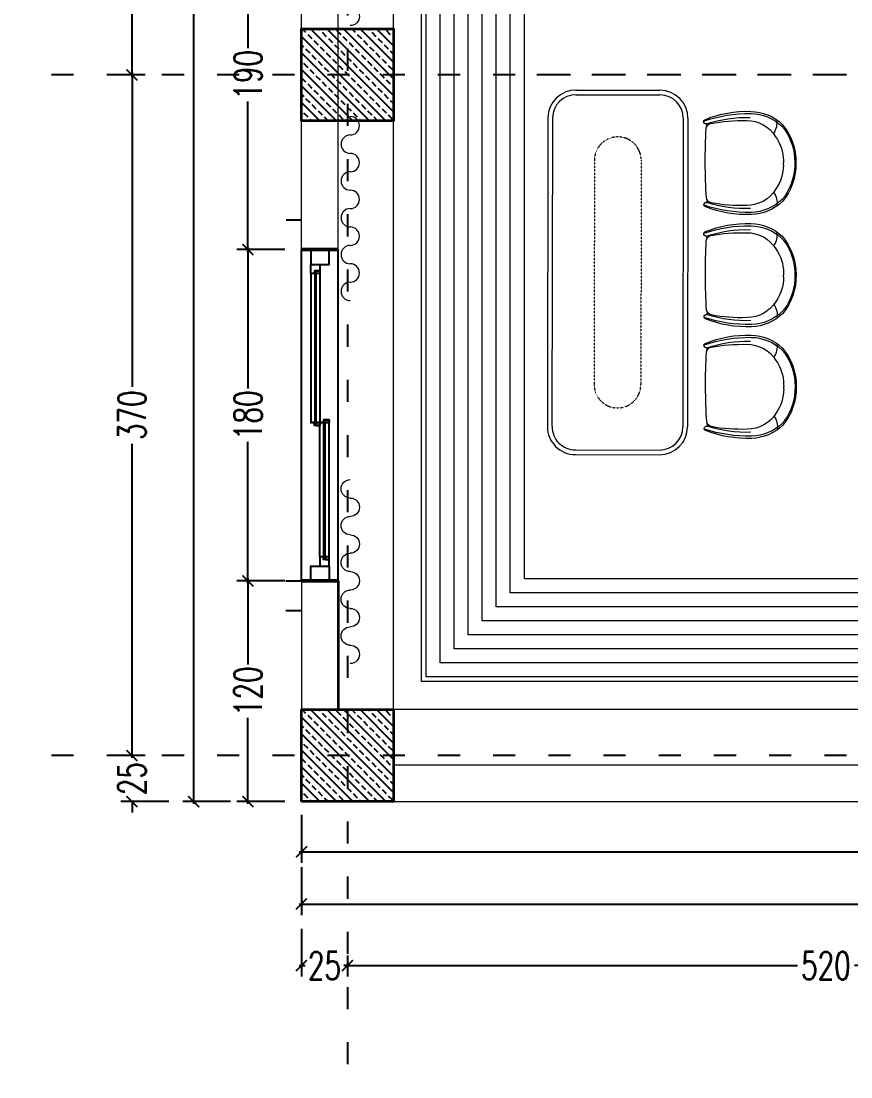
# Model space of a CAD drawing. Header units: centimetres. Extents: x -3207095 to 15275363, y -32656 to 4798027.
# Drawn here: x 681754 to 682205, y 4436667 to 4437241 of the extents above; entities that cross this region are included whole.
import ezdxf

# ---------------------------------------------------------------- set-up
doc = ezdxf.new("R2010")
doc.units = ezdxf.units.CM
for name, pattern in [('ACAD_ISO03W100', [30, 12, -18]), ('DUZ', [500, 500]), ('TRAZOS1', [0.15, 0.1, -0.05])]:
    doc.linetypes.add(name, pattern=pattern)
doc.layers.get('0').update_dxf_attribs({"color": 1, "linetype": 'DUZ'})
for name, color, linetype in [('AGAC', 116, 'Continuous'), ('DIM', 1, 'DUZ'), ('KOLTAR_F', 145, 'Continuous'), ('PEN', 161, 'Continuous'), ('söve', 26, 'DUZ')]:
    doc.layers.add(name, color=color, linetype=linetype)
for name, color, linetype, lineweight in [('cam', 143, 'Continuous', 20), ('DUV', 220, 'Continuous', 50), ('DUVAR', 7, 'Continuous', 35), ('FE_PERDE', 205, 'Continuous', 15), ('Fix & Furniture', 144, 'Continuous', 13), ('Fix. Furniture', 144, 'Continuous', 9), ('gor25', 142, 'Continuous', 25), ('iç duvar', 7, 'Continuous', 50), ('KOLON_F', 3, 'Continuous', 35)]:
    doc.layers.add(name, color=color, linetype=linetype, lineweight=lineweight)
doc.styles.add('DIM', font='ROMANSTW.SHX', dxfattribs={"width": 0.7})
doc.dimstyles.new('1_100', dxfattribs={"dimtxt": 15, "dimasz": 6, "dimexe": 6, "dimexo": 0, "dimgap": 2, "dimtad": 0, "dimdec": 1, "dimzin": 11, "dimdsep": 46, "dimtxsty": 'DIM', "dimblk": 'ARCHTICK', "dimcen": 3, "dimdle": 1.25, "dimclrt": 2, "dimadec": 0, "dimazin": 0, "dimtfac": 1.25, "dimtdec": 1, "dimtix": 1, "dimtofl": 0, "dimtmove": 1, "dimatfit": 3, "dimldrblk": 'ARCHTICK', "dimfxl": 20, "dimfxlon": 1, "dimtolj": 1, "dimtzin": 0, "dimarcsym": 0})

# ---------------------------------------------------------------- blocks, each defined once
blk = doc.blocks.new('GEN_BLOCK00601')
at = {"linetype": 'Continuous', "ltscale": 50}
for centre, start, end in [((50, 50), 0, 180), ((250, 50), 0, 180), ((450, 50), 0, 180), ((650, 50), 0, 180), ((850, 50), 0, 180), ((150, 50), 180, 0), ((350, 50), 180, 0), ((550, 50), 180, 0), ((750, 50), 180, 0), ((950, 50), 180, 0)]:
    blk.add_arc(centre, 50, start, end, dxfattribs=at)
for tag in ['Sfb', 'FLOOR']:
    blk.add_attdef(tag, (0, 0), '', height=1)
blk = doc.blocks.new('_ArchTick')
at = {"color": 0, "linetype": 'ByBlock', "const_width": 0.15}
blk.add_lwpolyline([(-0.5, -0.5), (0.5, 0.5)], dxfattribs=at)
blk = doc.blocks.new('*D5603')
at = {"layer": 'Defpoints', "color": 0, "linetype": 'Continuous', "lineweight": 5, "transparency": 16777216}
for p in [(681877.68, 4437306.93), (681906.79, 4437306.93), (681906.79, 4437116.93)]:
    blk.add_point(p, dxfattribs=at)
at = {"layer": 'DIM', "color": 0, "linetype": 'Continuous', "lineweight": -2, "transparency": 16777216}
for p, q in [((681897.68, 4437306.93), (681871.68, 4437306.93)), ((681877.68, 4437308.18), (681877.68, 4437226.43)), ((681877.68, 4437115.68), (681877.68, 4437197.43)), ((681897.68, 4437116.93), (681871.68, 4437116.93))]:
    blk.add_line(p, q, dxfattribs=at)
at = {"layer": 'DIM', "color": 0, "linetype": 'Continuous', "lineweight": -2, "transparency": 16777216, "xscale": 6, "yscale": 6, "zscale": 6}
for p, rotation in [((681877.68, 4437306.93), 90), ((681877.68, 4437116.93), 270)]:
    blk.add_blockref('_ArchTick', p, dxfattribs=dict(at, rotation=rotation))
at = {"layer": 'DIM', "color": 2, "linetype": 'Continuous', "lineweight": 5, "transparency": 16777216, "insert": (681877.68, 4437211.93), "char_height": 15, "attachment_point": 5, "rotation": 90, "style": 'DIM'}
blk.add_mtext('\\A1;190', dxfattribs=at)
blk = doc.blocks.new('*D5604')
at = {"layer": 'Defpoints', "color": 0, "linetype": 'Continuous', "lineweight": 5, "transparency": 16777216}
for p in [(681877.68, 4437116.93), (681906.79, 4437116.93), (681906.79, 4436936.93)]:
    blk.add_point(p, dxfattribs=at)
at = {"layer": 'DIM', "color": 0, "linetype": 'Continuous', "lineweight": -2, "transparency": 16777216}
for p, q in [((681897.68, 4437116.93), (681871.68, 4437116.93)), ((681877.68, 4437118.18), (681877.68, 4437041.43)), ((681877.68, 4436935.68), (681877.68, 4437012.43)), ((681897.68, 4436936.93), (681871.68, 4436936.93))]:
    blk.add_line(p, q, dxfattribs=at)
at = {"layer": 'DIM', "color": 0, "linetype": 'Continuous', "lineweight": -2, "transparency": 16777216, "xscale": 6, "yscale": 6, "zscale": 6}
for p, rotation in [((681877.68, 4437116.93), 90), ((681877.68, 4436936.93), 270)]:
    blk.add_blockref('_ArchTick', p, dxfattribs=dict(at, rotation=rotation))
at = {"layer": 'DIM', "color": 2, "linetype": 'Continuous', "lineweight": 5, "transparency": 16777216, "insert": (681877.68, 4437026.93), "char_height": 15, "attachment_point": 5, "rotation": 90, "style": 'DIM'}
blk.add_mtext('\\A1;180', dxfattribs=at)
blk = doc.blocks.new('*D5605')
at = {"layer": 'Defpoints', "color": 0, "linetype": 'Continuous', "lineweight": 5, "transparency": 16777216}
for p in [(681906.79, 4436936.93), (681877.68, 4436816.93), (681906.79, 4436816.93)]:
    blk.add_point(p, dxfattribs=at)
at = {"layer": 'DIM', "color": 0, "linetype": 'Continuous', "lineweight": -2, "transparency": 16777216}
for p, q in [((681877.68, 4436938.18), (681877.68, 4436891.43)), ((681897.68, 4436936.93), (681871.68, 4436936.93)), ((681877.68, 4436815.68), (681877.68, 4436862.43)), ((681897.68, 4436816.93), (681871.68, 4436816.93))]:
    blk.add_line(p, q, dxfattribs=at)
at = {"layer": 'DIM', "color": 0, "linetype": 'Continuous', "lineweight": -2, "transparency": 16777216, "xscale": 6, "yscale": 6, "zscale": 6}
for p, rotation in [((681877.68, 4436936.93), 90), ((681877.68, 4436816.93), 270)]:
    blk.add_blockref('_ArchTick', p, dxfattribs=dict(at, rotation=rotation))
at = {"layer": 'DIM', "color": 2, "linetype": 'Continuous', "lineweight": 5, "transparency": 16777216, "insert": (681877.68, 4436876.93), "char_height": 15, "attachment_point": 5, "rotation": 90, "style": 'DIM'}
blk.add_mtext('\\A1;120', dxfattribs=at)
blk = doc.blocks.new('*D4526')
at = {"layer": 'Defpoints', "color": 0, "linetype": 'Continuous', "lineweight": 5, "transparency": 16777216}
for p in [(681906.79, 4436816.93), (682766.79, 4436816.93), (682766.79, 4436789.69)]:
    blk.add_point(p, dxfattribs=at)
at = {"layer": 'DIM', "color": 0, "linetype": 'Continuous', "lineweight": -2, "transparency": 16777216}
for p, q in [((681906.79, 4436809.69), (681906.79, 4436783.69)), ((682766.79, 4436809.69), (682766.79, 4436783.69)), ((681905.54, 4436789.69), (682321.29, 4436789.69)), ((682768.04, 4436789.69), (682352.29, 4436789.69))]:
    blk.add_line(p, q, dxfattribs=at)
at = {"layer": 'DIM', "color": 0, "linetype": 'Continuous', "lineweight": -2, "transparency": 16777216, "xscale": 6, "yscale": 6, "zscale": 6, "rotation": 180}
blk.add_blockref('_ArchTick', (681906.79, 4436789.69), dxfattribs=at)
at = {"layer": 'DIM', "color": 0, "linetype": 'Continuous', "lineweight": -2, "transparency": 16777216, "xscale": 6, "yscale": 6, "zscale": 6}
blk.add_blockref('_ArchTick', (682766.79, 4436789.69), dxfattribs=at)
at = {"layer": 'DIM', "color": 2, "linetype": 'Continuous', "lineweight": 5, "transparency": 16777216, "insert": (682336.79, 4436789.69), "char_height": 15, "attachment_point": 5, "style": 'DIM'}
blk.add_mtext('\\A1;860', dxfattribs=at)
blk = doc.blocks.new('*D4545')
at = {"layer": 'Defpoints', "color": 0, "linetype": 'Continuous', "lineweight": 5, "transparency": 16777216}
for p in [(681821.87, 4437951.93), (681814.69, 4437211.93), (681821.87, 4437211.93)]:
    blk.add_point(p, dxfattribs=at)
at = {"layer": 'DIM', "color": 0, "linetype": 'Continuous', "lineweight": -2, "transparency": 16777216}
for p, q in [((681814.69, 4437953.18), (681814.69, 4437597.43)), ((681821.87, 4437951.93), (681808.69, 4437951.93)), ((681814.69, 4437210.68), (681814.69, 4437566.43)), ((681821.87, 4437211.93), (681808.69, 4437211.93))]:
    blk.add_line(p, q, dxfattribs=at)
at = {"layer": 'DIM', "color": 0, "linetype": 'Continuous', "lineweight": -2, "transparency": 16777216, "xscale": 6, "yscale": 6, "zscale": 6}
for p, rotation in [((681814.69, 4437951.93), 90), ((681814.69, 4437211.93), 270)]:
    blk.add_blockref('_ArchTick', p, dxfattribs=dict(at, rotation=rotation))
at = {"layer": 'DIM', "color": 2, "linetype": 'Continuous', "lineweight": 5, "transparency": 16777216, "insert": (681814.69, 4437581.93), "char_height": 15, "attachment_point": 5, "rotation": 90, "style": 'DIM'}
blk.add_mtext('\\A1;740', dxfattribs=at)
blk = doc.blocks.new('*D4546')
at = {"layer": 'Defpoints', "color": 0, "linetype": 'Continuous', "lineweight": 5, "transparency": 16777216}
for p in [(681821.87, 4437211.93), (681814.69, 4436841.93), (681821.87, 4436841.93)]:
    blk.add_point(p, dxfattribs=at)
at = {"layer": 'DIM', "color": 0, "linetype": 'Continuous', "lineweight": -2, "transparency": 16777216}
for p, q in [((681814.69, 4437213.18), (681814.69, 4437042.43)), ((681821.87, 4437211.93), (681808.69, 4437211.93)), ((681814.69, 4436840.68), (681814.69, 4437011.43)), ((681821.87, 4436841.93), (681808.69, 4436841.93))]:
    blk.add_line(p, q, dxfattribs=at)
at = {"layer": 'DIM', "color": 0, "linetype": 'Continuous', "lineweight": -2, "transparency": 16777216, "xscale": 6, "yscale": 6, "zscale": 6}
for p, rotation in [((681814.69, 4437211.93), 90), ((681814.69, 4436841.93), 270)]:
    blk.add_blockref('_ArchTick', p, dxfattribs=dict(at, rotation=rotation))
at = {"layer": 'DIM', "color": 2, "linetype": 'Continuous', "lineweight": 5, "transparency": 16777216, "insert": (681814.69, 4437026.93), "char_height": 15, "attachment_point": 5, "rotation": 90, "style": 'DIM'}
blk.add_mtext('\\A1;370', dxfattribs=at)
blk = doc.blocks.new('*D4547')
at = {"layer": 'Defpoints', "color": 0, "linetype": 'Continuous', "lineweight": 5, "transparency": 16777216}
for p in [(681821.87, 4436841.93), (681814.69, 4436816.93), (681871.68, 4436816.93)]:
    blk.add_point(p, dxfattribs=at)
at = {"layer": 'DIM', "color": 0, "linetype": 'Continuous', "lineweight": -2, "transparency": 16777216}
for p, q in [((681814.69, 4436841.93), (681814.69, 4436847.93)), ((681821.87, 4436841.93), (681808.69, 4436841.93)), ((681834.69, 4436816.93), (681808.69, 4436816.93)), ((681814.69, 4436816.93), (681814.69, 4436810.93))]:
    blk.add_line(p, q, dxfattribs=at)
at = {"layer": 'DIM', "color": 0, "linetype": 'Continuous', "lineweight": -2, "transparency": 16777216, "xscale": 6, "yscale": 6, "zscale": 6}
for p, rotation in [((681814.69, 4436841.93), 270), ((681814.69, 4436816.93), 90)]:
    blk.add_blockref('_ArchTick', p, dxfattribs=dict(at, rotation=rotation))
at = {"layer": 'DIM', "color": 2, "linetype": 'Continuous', "lineweight": 5, "transparency": 16777216, "insert": (681814.69, 4436829.43), "char_height": 15, "attachment_point": 5, "rotation": 90, "style": 'DIM'}
blk.add_mtext('\\A1;25', dxfattribs=at)
blk = doc.blocks.new('*D4548')
at = {"layer": 'Defpoints', "color": 0, "linetype": 'Continuous', "lineweight": 5, "transparency": 16777216}
for p in [(681848.22, 4439756.93), (681871.68, 4439756.93), (681871.68, 4436816.93)]:
    blk.add_point(p, dxfattribs=at)
at = {"layer": 'DIM', "color": 0, "linetype": 'Continuous', "lineweight": -2, "transparency": 16777216}
for p, q in [((681868.22, 4439756.93), (681842.22, 4439756.93)), ((681848.22, 4439758.18), (681848.22, 4438307.43)), ((681848.22, 4436815.68), (681848.22, 4438266.43)), ((681868.22, 4436816.93), (681842.22, 4436816.93))]:
    blk.add_line(p, q, dxfattribs=at)
at = {"layer": 'DIM', "color": 0, "linetype": 'Continuous', "lineweight": -2, "transparency": 16777216, "xscale": 6, "yscale": 6, "zscale": 6}
for p, rotation in [((681848.22, 4439756.93), 90), ((681848.22, 4436816.93), 270)]:
    blk.add_blockref('_ArchTick', p, dxfattribs=dict(at, rotation=rotation))
at = {"layer": 'DIM', "color": 2, "linetype": 'Continuous', "lineweight": 5, "transparency": 16777216, "insert": (681848.22, 4438286.93), "char_height": 15, "attachment_point": 5, "rotation": 90, "style": 'DIM'}
blk.add_mtext('\\A1;2940', dxfattribs=at)
blk = doc.blocks.new('*D4549')
at = {"layer": 'Defpoints', "color": 0, "linetype": 'Continuous', "lineweight": 5, "transparency": 16777216}
for p in [(681906.79, 4436783.69), (683561.79, 4436783.1), (683561.79, 4436761.27)]:
    blk.add_point(p, dxfattribs=at)
at = {"layer": 'DIM', "color": 0, "linetype": 'Continuous', "lineweight": -2, "transparency": 16777216}
for p, q in [((681906.79, 4436781.27), (681906.79, 4436755.27)), ((683561.79, 4436781.27), (683561.79, 4436755.27)), ((681905.54, 4436761.27), (682714.79, 4436761.27)), ((683563.04, 4436761.27), (682753.79, 4436761.27))]:
    blk.add_line(p, q, dxfattribs=at)
at = {"layer": 'DIM', "color": 0, "linetype": 'Continuous', "lineweight": -2, "transparency": 16777216, "xscale": 6, "yscale": 6, "zscale": 6, "rotation": 180}
blk.add_blockref('_ArchTick', (681906.79, 4436761.27), dxfattribs=at)
at = {"layer": 'DIM', "color": 0, "linetype": 'Continuous', "lineweight": -2, "transparency": 16777216, "xscale": 6, "yscale": 6, "zscale": 6}
blk.add_blockref('_ArchTick', (683561.79, 4436761.27), dxfattribs=at)
at = {"layer": 'DIM', "color": 2, "linetype": 'Continuous', "lineweight": 5, "transparency": 16777216, "insert": (682734.29, 4436761.27), "char_height": 15, "attachment_point": 5, "style": 'DIM'}
blk.add_mtext('\\A1;1655', dxfattribs=at)
blk = doc.blocks.new('*D4550')
at = {"layer": 'Defpoints', "color": 0, "linetype": 'Continuous', "lineweight": 5, "transparency": 16777216}
for p in [(681906.79, 4436755.27), (681931.79, 4436730.25), (681931.79, 4436727.79)]:
    blk.add_point(p, dxfattribs=at)
at = {"layer": 'DIM', "color": 0, "linetype": 'Continuous', "lineweight": -2, "transparency": 16777216}
for p, q in [((681906.79, 4436747.79), (681906.79, 4436721.79)), ((681905.54, 4436727.79), (681908.79, 4436727.79)), ((681933.04, 4436727.79), (681929.79, 4436727.79)), ((681931.79, 4436730.25), (681931.79, 4436721.79))]:
    blk.add_line(p, q, dxfattribs=at)
at = {"layer": 'DIM', "color": 0, "linetype": 'Continuous', "lineweight": -2, "transparency": 16777216, "xscale": 6, "yscale": 6, "zscale": 6, "rotation": 180}
blk.add_blockref('_ArchTick', (681906.79, 4436727.79), dxfattribs=at)
at = {"layer": 'DIM', "color": 0, "linetype": 'Continuous', "lineweight": -2, "transparency": 16777216, "xscale": 6, "yscale": 6, "zscale": 6}
blk.add_blockref('_ArchTick', (681931.79, 4436727.79), dxfattribs=at)
at = {"layer": 'DIM', "color": 2, "linetype": 'Continuous', "lineweight": 5, "transparency": 16777216, "insert": (681919.29, 4436727.79), "char_height": 15, "attachment_point": 5, "style": 'DIM'}
blk.add_mtext('\\A1;25', dxfattribs=at)
blk = doc.blocks.new('*D4551')
at = {"layer": 'Defpoints', "color": 0, "linetype": 'Continuous', "lineweight": 5, "transparency": 16777216}
for p in [(681931.79, 4436733.23), (682451.79, 4436733.23), (682451.79, 4436727.79)]:
    blk.add_point(p, dxfattribs=at)
at = {"layer": 'DIM', "color": 0, "linetype": 'Continuous', "lineweight": -2, "transparency": 16777216}
for p, q in [((681931.79, 4436733.23), (681931.79, 4436721.79)), ((682451.79, 4436733.23), (682451.79, 4436721.79)), ((681930.54, 4436727.79), (682176.29, 4436727.79)), ((682453.04, 4436727.79), (682207.29, 4436727.79))]:
    blk.add_line(p, q, dxfattribs=at)
at = {"layer": 'DIM', "color": 0, "linetype": 'Continuous', "lineweight": -2, "transparency": 16777216, "xscale": 6, "yscale": 6, "zscale": 6, "rotation": 180}
blk.add_blockref('_ArchTick', (681931.79, 4436727.79), dxfattribs=at)
at = {"layer": 'DIM', "color": 0, "linetype": 'Continuous', "lineweight": -2, "transparency": 16777216, "xscale": 6, "yscale": 6, "zscale": 6}
blk.add_blockref('_ArchTick', (682451.79, 4436727.79), dxfattribs=at)
at = {"layer": 'DIM', "color": 2, "linetype": 'Continuous', "lineweight": 5, "transparency": 16777216, "insert": (682191.79, 4436727.79), "char_height": 15, "attachment_point": 5, "style": 'DIM'}
blk.add_mtext('\\A1;520', dxfattribs=at)
blk = doc.blocks.new('asdafgadg')
at = {"layer": 'Fix. Furniture', "ltscale": 0.02}
for p, q in [((3026.28, 3342.05), (3030.35, 3324.52)), ((3027.26, 3342.28), (3031.32, 3324.74)), ((2951.27, 3324.67), (2955.33, 3307.14)), ((2952.24, 3324.9), (2956.31, 3307.36))]:
    blk.add_line(p, q, dxfattribs=at)
at = {"layer": 'Fix. Furniture', "linetype": 'TRAZOS1', "ltscale": 0.02}
for p, q in [((3013.61, 3335.01), (2966.79, 3324.16)), ((3015.81, 3325.25), (2969.04, 3314.42))]:
    blk.add_line(p, q, dxfattribs=at)
at = {"layer": 'Fix. Furniture'}
for points in [[(3020.15, 3346.79), (2955.76, 3331.87)], [(3020.37, 3345.81), (2955.98, 3330.9)], [(3026.6, 3318.52), (2962.31, 3303.62)], [(3026.83, 3317.54), (2962.53, 3302.64)]]:
    blk.add_lwpolyline(points, dxfattribs=at)
at = {"layer": 'Fix. Furniture', "ltscale": 0.02}
for centre, radius, start, end in [((3021.39, 3340.89), 6.03, 12.8143, 101.8736), ((3021.39, 3340.89), 5.03, 12.8143, 101.8736), ((2957.12, 3326.02), 6, 103.0157, 193.0485), ((2957.12, 3326.02), 5, 103.0157, 193.0485), ((3025.47, 3323.39), 5, 283.0178, 13.0178), ((3025.47, 3323.39), 6, 283.0178, 13.0178), ((2961.18, 3308.49), 6, 193.0613, 283.0613), ((2961.18, 3308.49), 5, 193.0613, 283.0613)]:
    blk.add_arc(centre, radius, start, end, dxfattribs=at)
at = {"layer": 'Fix. Furniture', "linetype": 'TRAZOS1', "ltscale": 0.02}
for centre, start, end in [((3014.68, 3330.12), 282.9587, 103.0379), ((2967.92, 3319.29), 103.0523, 283.0523)]:
    blk.add_arc(centre, 5, start, end, dxfattribs=at)
blk = doc.blocks.new('Sofa chair')
at = {"layer": 'Fix. Furniture', "ltscale": 60}
for p in [(11009.73, -1157.89), (11010.71, -1157.89)]:
    blk.add_line(p, (11010.22, -1157.89), dxfattribs=at)
for centre, radius, start, end in [((11009.97, -1167.67), 12.46, 88.8214, 130.1423), ((11009.97, -1167.43), 11.98, 88.8214, 125.7721), ((11010.48, -1167.67), 12.46, 49.8577, 91.1786), ((11010.48, -1167.43), 11.98, 54.2279, 91.1786), ((11009.09, -1165), 9.91, 136.2429, 178.6726), ((11009.55, -1165.04), 9.91, 136.2429, 178.6726), ((11009.94, -1166.59), 11.29, 128.1518, 131.9169), ((11009.73, -1166.67), 8.78, 90, 125.5055), ((11010.71, -1166.67), 8.78, 54.4945, 90), ((11010.51, -1166.59), 11.29, 48.0831, 51.8482), ((11010.89, -1165.04), 9.91, 1.3274, 43.7571), ((11011.35, -1165), 9.91, 1.3274, 43.7571), ((11001.66, -1163.04), 3.78, 53.312, 100.6327), ((11008.32, -1165.68), 7.18, 120.8927, 180.5425), ((11012.13, -1165.68), 7.18, 359.4575, 59.1073), ((11018.78, -1163.04), 3.78, 79.3673, 126.688), ((11023.36, -1165.63), 24.19, 177.9612, 201.9196), ((11029.4, -1165.31), 29.76, 179.0327, 198.7819), ((11027.23, -1165.91), 26.76, 177.9333, 198.3332), ((10993.21, -1165.91), 26.76, 341.6668, 2.0667), ((10991.05, -1165.31), 29.76, 341.2181, 0.9673), ((10997.09, -1165.63), 24.19, 338.0804, 2.0388), ((11035.54, -1166.96), 34.42, 177.991, 190.8222), ((10984.9, -1166.96), 34.42, 349.1778, 2.009), ((11001.43, -1174.3), 0.63, 215.7325, 257.7956), ((11001.33, -1174.41), 0.509, 265.9106, 8.7207), ((11003, -1173.11), 1.3, 193.9233, 259.7562), ((11002.27, -1174.86), 0.607, 66.9234, 134.8673), ((11010.22, -1042.05), 132.55, 266.7757, 273.2243), ((11017.45, -1173.11), 1.3, 280.2438, 346.0767), ((11018.18, -1174.86), 0.607, 45.1327, 113.0766), ((11019.12, -1174.41), 0.509, 171.2793, 274.0894), ((11019.02, -1174.3), 0.63, 282.2044, 324.2675)]:
    blk.add_arc(centre, radius, start, end, dxfattribs=at)

msp = doc.modelspace()

# ---------------------------------------------------------------- hatches: boundary and pattern name
at = {"layer": 'KOLTAR_F'}
h = msp.add_hatch(dxfattribs=at)
h.set_pattern_fill('ANSI33', color=256, angle=90, style=0)
h.set_pattern_definition([(135, (5186319.261, 3776603.4494), (-4.4901280605, -4.4901280605), []), (135, (5186319.261, 3776607.9395), (-4.4901280605, -4.4901280605), [3.175, -1.5875])])
h.paths.add_polyline_path([(681906.79, 4437186.93), (681906.79, 4437236.93), (681956.79, 4437236.93), (681956.79, 4437186.93)])
h = msp.add_hatch(dxfattribs=at)
h.set_pattern_fill('ANSI33', color=256, angle=90, style=0)
h.set_pattern_definition([(135, (5186319.261, 3776233.4494), (-4.4901280605, -4.4901280605), []), (135, (5186319.261, 3776237.9395), (-4.4901280605, -4.4901280605), [3.175, -1.5875])])
h.paths.add_polyline_path([(681906.79, 4436816.93), (681906.79, 4436866.93), (681956.79, 4436866.93), (681956.79, 4436816.93)])

# ---------------------------------------------------------------- linework, layer by layer
at = {"color": 232, "linetype": 'ACAD_ISO03W100'}
for p, q in [((681931.79, 4439926.16), (681931.79, 4436667.31)), ((685862.98, 4437211.93), (681754.42, 4437211.93)), ((686126.64, 4437211.93), (682018.08, 4437211.93)), ((685862.98, 4436841.93), (681754.42, 4436841.93))]:
    msp.add_line(p, q, dxfattribs=at)
at = {"layer": 'AGAC'}
for p, q in [((681906.79, 4436936.93), (681906.79, 4437116.93)), ((681926.79, 4436936.93), (681926.79, 4437116.93))]:
    msp.add_line(p, q, dxfattribs=at)
at = {"layer": 'cam'}
for p, q in [((681913.79, 4437105.43), (681913.79, 4437021.43)), ((681914.29, 4437105.43), (681914.29, 4437021.43)), ((681914.79, 4437105.43), (681914.79, 4437021.43)), ((681918.79, 4436948.43), (681918.79, 4437024.43)), ((681919.29, 4436948.43), (681919.29, 4437024.43)), ((681919.79, 4436948.43), (681919.79, 4437024.43))]:
    msp.add_line(p, q, dxfattribs=at)
at = {"layer": 'DUV'}
for p, q in [((681926.79, 4437116.93), (681906.79, 4437116.93)), ((681926.79, 4436936.93), (681906.79, 4436936.93))]:
    msp.add_line(p, q, dxfattribs=at)
at = {"layer": 'DUVAR'}
for p, q in [((681926.79, 4437116.93), (681906.79, 4437116.93)), ((681926.79, 4436936.93), (681906.79, 4436936.93)), ((681926.79, 4436936.93), (681926.79, 4436866.93))]:
    msp.add_line(p, q, dxfattribs=at)
at = {"layer": 'Fix & Furniture', "ltscale": 0.02}
for p, q in [((681956.79, 4436866.93), (681956.79, 4437697.22)), ((681972.03, 4436882.17), (681972.03, 4437697.22)), ((682027.91, 4436938.05), (682027.91, 4437697.22)), ((682701.79, 4436938.05), (682027.91, 4436938.05)), ((682701.79, 4436882.17), (681972.03, 4436882.17)), ((682701.79, 4436866.93), (681956.79, 4436866.93))]:
    msp.add_line(p, q, dxfattribs=at)
at = {"layer": 'Fix & Furniture', "color": 8, "ltscale": 0.02}
for p, q in [((681974.57, 4436884.71), (681974.57, 4437697.22)), ((681982.19, 4436892.33), (681982.19, 4437697.22)), ((681989.81, 4436899.95), (681989.81, 4437697.22)), ((681997.43, 4436907.57), (681997.43, 4437697.22)), ((682005.05, 4436915.19), (682005.05, 4437697.22)), ((682012.67, 4436922.81), (682012.67, 4437697.22)), ((682020.29, 4436930.43), (682020.29, 4437697.22)), ((682701.79, 4436930.43), (682020.29, 4436930.43)), ((682701.79, 4436922.81), (682012.67, 4436922.81)), ((682701.79, 4436915.19), (682005.05, 4436915.19)), ((682701.79, 4436907.57), (681997.43, 4436907.57)), ((682701.79, 4436899.95), (681989.81, 4436899.95)), ((682701.79, 4436892.33), (681982.19, 4436892.33)), ((682701.79, 4436884.71), (681974.57, 4436884.71))]:
    msp.add_line(p, q, dxfattribs=at)
at = {"layer": 'gor25'}
for p, q in [((681911.79, 4437103.93), (681911.79, 4437022.93)), ((681916.79, 4437103.93), (681916.79, 4437022.93)), ((681916.79, 4436949.93), (681916.79, 4437022.93)), ((681921.79, 4436949.93), (681921.79, 4437022.93))]:
    msp.add_line(p, q, dxfattribs=at)
at = {"layer": 'iç duvar', "color": 7, "lineweight": 18}
for p, q in [((681906.79, 4437116.93), (681906.79, 4437306.93)), ((681926.79, 4437116.93), (681926.79, 4437306.93)), ((681906.79, 4436936.93), (681906.79, 4436866.93)), ((681956.79, 4436836.93), (682426.79, 4436836.93)), ((681956.79, 4436816.93), (682426.79, 4436816.93))]:
    msp.add_line(p, q, dxfattribs=at)
at = {"layer": 'KOLON_F'}
for points in [[(681906.79, 4437186.93), (681906.79, 4437236.93), (681956.79, 4437236.93), (681956.79, 4437186.93)], [(681906.79, 4437186.93), (681906.79, 4437236.93), (681956.79, 4437236.93), (681956.79, 4437186.93)], [(681906.79, 4436816.93), (681906.79, 4436866.93), (681956.79, 4436866.93), (681956.79, 4436816.93)]]:
    msp.add_lwpolyline(points, close=True, dxfattribs=at)
at = {"layer": 'PEN'}
for points in [[(681911.79, 4437108.93), (681911.79, 4437108.93), (681921.79, 4437108.93), (681921.79, 4437116.93), (681921.79, 4437116.93), (681911.79, 4437116.93), (681911.79, 4437116.93), (681911.79, 4437116.93), (681911.79, 4437108.93)], [(681911.79, 4437108.93), (681911.79, 4437108.93), (681916.79, 4437108.93), (681916.79, 4437105.43), (681914.79, 4437105.43), (681913.79, 4437105.43), (681913.79, 4437103.93), (681911.79, 4437103.93), (681911.79, 4437108.93)], [(681916.79, 4437105.43), (681916.79, 4437103.93), (681914.79, 4437103.93), (681914.79, 4437105.43)], [(681916.79, 4437022.93), (681916.79, 4437022.93), (681921.79, 4437022.93), (681921.79, 4437024.43), (681919.79, 4437024.43), (681918.79, 4437024.43), (681918.79, 4437022.93), (681916.79, 4437022.93), (681916.79, 4437022.93)], [(681921.79, 4437024.43), (681921.79, 4437022.93), (681919.79, 4437022.93), (681919.79, 4437024.43)], [(681911.79, 4437022.93), (681911.79, 4437022.93), (681916.79, 4437022.93), (681916.79, 4437021.43), (681914.79, 4437021.43), (681913.79, 4437021.43), (681913.79, 4437022.93), (681911.79, 4437022.93), (681911.79, 4437022.93)], [(681916.79, 4437021.43), (681916.79, 4437022.93), (681914.79, 4437022.93), (681914.79, 4437021.43)], [(681916.79, 4436944.93), (681916.79, 4436944.93), (681921.79, 4436944.93), (681921.79, 4436948.43), (681919.79, 4436948.43), (681918.79, 4436948.43), (681918.79, 4436949.93), (681916.79, 4436949.93), (681916.79, 4436944.93)], [(681921.79, 4436948.43), (681921.79, 4436949.93), (681919.79, 4436949.93), (681919.79, 4436948.43)], [(681911.79, 4436944.93), (681911.79, 4436944.93), (681921.79, 4436944.93), (681921.79, 4436936.93), (681921.79, 4436936.93), (681911.79, 4436936.93), (681911.79, 4436936.93), (681911.79, 4436936.93), (681911.79, 4436944.93)]]:
    msp.add_lwpolyline(points, close=True, dxfattribs=at)
at = {"layer": 'söve'}
for p, q in [((681898.42, 4437133.06), (681906.79, 4437133.06)), ((681898.21, 4436936.93), (681906.79, 4436936.93)), ((681898.21, 4436920.8), (681906.79, 4436920.8))]:
    msp.add_line(p, q, dxfattribs=at)

# ---------------------------------------------------------------- block references
at = {"layer": 'FE_PERDE', "extrusion": (0, 0, -1), "yscale": 0.100000202655411, "zscale": -0.100000202655411, "rotation": 90}
for p, xscale in [((-681928.29, 4437238.7), 0.100000202655411), ((-681928.29, 4437189.25), -0.100000202655411)]:
    msp.add_blockref('GEN_BLOCK00601', p, dxfattribs=dict(at, xscale=xscale))
at = {"layer": 'FE_PERDE', "xscale": -0.100000202655411, "yscale": 0.100000202655411, "zscale": 0.100000202655411, "rotation": 270}
msp.add_blockref('GEN_BLOCK00601', (681928.29, 4436891.93), dxfattribs=at)
at = {"layer": 'Fix & Furniture', "xscale": 2.540005080331274, "yscale": 2.540005080331274, "zscale": 2.540005080331274, "rotation": 76.87656675167955}
msp.add_blockref('asdafgadg', (688577.75, 4427787.7), dxfattribs=at)
at = {"layer": 'Fix. Furniture', "xscale": -2.540005080331274, "yscale": 2.540005080331274, "zscale": 2.540005080331274, "rotation": 270.2555790713517}
for p in [(685234.45, 4409211.5), (685234.54, 4409150.53), (685234.62, 4409089.86)]:
    msp.add_blockref('Sofa chair', p, dxfattribs=at)

# ---------------------------------------------------------------- dimensions: what is measured, and where the dimension line sits
at = {"layer": 'DIM', "linetype": 'Continuous', "lineweight": 5}
for base, p1, p2, picture, middle in [((681848.22, 4439756.93), (681871.68, 4436816.93), (681871.68, 4439756.93), '*D4548', (681848.22, 4438286.93)), ((681814.69, 4437211.93), (681821.87, 4437951.93), (681821.87, 4437211.93), '*D4545', (681814.69, 4437581.93)), ((681877.68, 4437306.93), (681906.79, 4437116.93), (681906.79, 4437306.93), '*D5603', (681877.68, 4437211.93)), ((681814.69, 4436841.93), (681821.87, 4437211.93), (681821.87, 4436841.93), '*D4546', (681814.69, 4437026.93)), ((681877.68, 4437116.93), (681906.79, 4436936.93), (681906.79, 4437116.93), '*D5604', (681877.68, 4437026.93)), ((681877.68, 4436816.93), (681906.79, 4436936.93), (681906.79, 4436816.93), '*D5605', (681877.68, 4436876.93)), ((681814.69, 4436816.93), (681821.87, 4436841.93), (681871.68, 4436816.93), '*D4547', (681814.69, 4436829.43))]:
    dim = msp.add_linear_dim(base=base, p1=p1, p2=p2, angle=90, dimstyle='1_100', dxfattribs=at)
    dim.commit()
    dim.dimension.update_dxf_attribs({"geometry": picture, "text_midpoint": middle})
for base, p1, p2, picture, middle in [((682766.79, 4436789.69), (681906.79, 4436816.93), (682766.79, 4436816.93), '*D4526', (682336.79, 4436789.69)), ((683561.79, 4436761.27), (681906.79, 4436783.69), (683561.79, 4436783.1), '*D4549', (682734.29, 4436761.27)), ((681931.79, 4436727.79), (681906.79, 4436755.27), (681931.79, 4436730.25), '*D4550', (681919.29, 4436727.79)), ((682451.79, 4436727.79), (681931.79, 4436733.23), (682451.79, 4436733.23), '*D4551', (682191.79, 4436727.79))]:
    dim = msp.add_linear_dim(base=base, p1=p1, p2=p2, dimstyle='1_100', dxfattribs=at)
    dim.commit()
    dim.dimension.update_dxf_attribs({"geometry": picture, "text_midpoint": middle})

doc.saveas('drawing.dxf')
